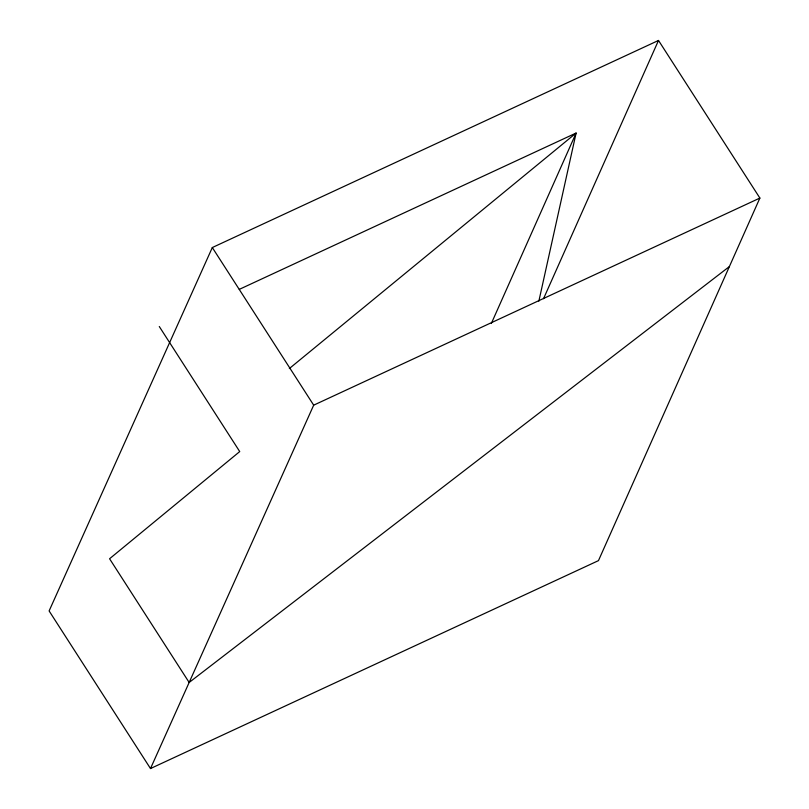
<?xml version="1.0" encoding="UTF-8"?>
<svg xmlns="http://www.w3.org/2000/svg" width="809" height="809" viewBox="0 0 809 809"><rect width="100%" height="100%" fill="white"/><g stroke="black" fill="none" stroke-linecap="round" stroke-linejoin="round"><path stroke-width="1.21" d="M538.855 301.17L576.109 133.04L239.282 289.379M491.356 323.418L576.109 133.04L289.339 368.56M543.537 298.683L658.506 40.45L759.884 198.063L598.468 560.627L150.494 768.55L49.116 610.937L212.312 247.544L658.506 40.45M150.494 768.55L313.69 405.167L759.884 198.063M729.384 266.576L189.154 682.472L109.579 558.756L239.727 451.574L159.282 326.512M212.312 247.544L313.69 405.167"/></g></svg>
